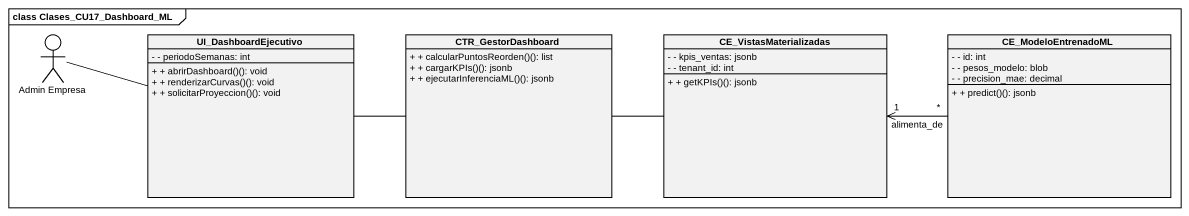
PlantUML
@startuml
mainframe class Clases_CU17_Dashboard_ML
allowmixing
hide circle
hide empty members
skinparam classAttributeIconSize 0
actor "Admin Empresa" as Admin_Empresa
class UI_DashboardEjecutivo {
  - - periodoSemanas: int
  + + abrirDashboard()(): void
  + + renderizarCurvas()(): void
  + + solicitarProyeccion()(): void
}
class CTR_GestorDashboard {
  + + calcularPuntosReorden()(): list
  + + cargarKPIs()(): jsonb
  + + ejecutarInferenciaML()(): jsonb
}
class CE_VistasMaterializadas {
  - - kpis_ventas: jsonb
  - - tenant_id: int
  + + getKPIs()(): jsonb
}
class CE_ModeloEntrenadoML {
  - - id: int
  - - pesos_modelo: blob
  - - precision_mae: decimal
  + + predict()(): jsonb
}
Admin_Empresa -right- UI_DashboardEjecutivo
UI_DashboardEjecutivo -right- CTR_GestorDashboard
CTR_GestorDashboard -right- CE_VistasMaterializadas
CE_ModeloEntrenadoML "*" -left-> "1" CE_VistasMaterializadas : alimenta_de
@enduml
